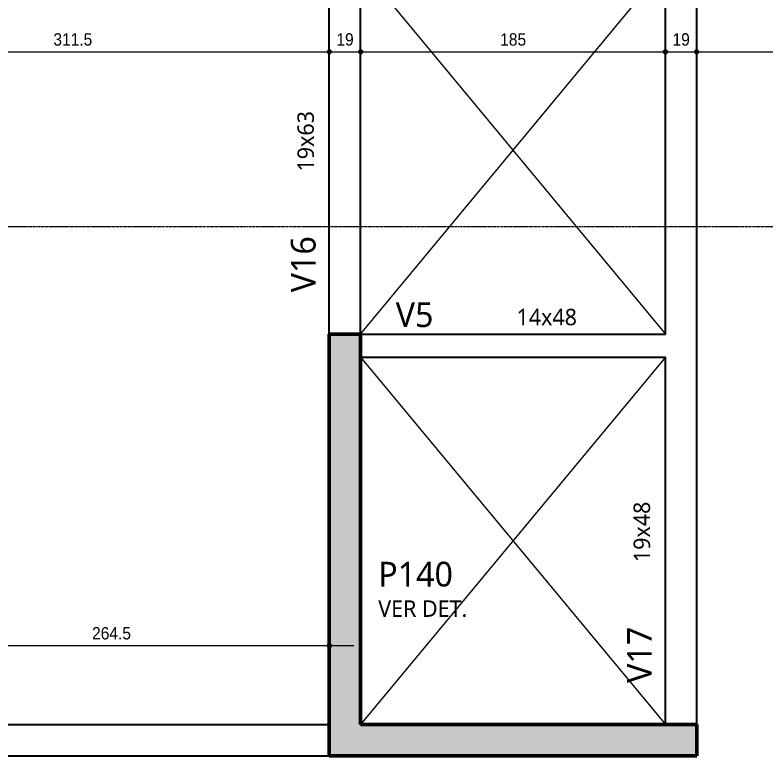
# Model space of a CAD drawing. Header units: centimetres. Extents: x -1981 to 73905, y -3196 to 88043.
# Drawn here: x -538 to -82.3, y -26.9 to 422.7 of the extents above; entities that cross this region are included whole.
import ezdxf

# ---------------------------------------------------------------- set-up
doc = ezdxf.new("R2010")
doc.units = ezdxf.units.CM
doc.linetypes.add('Centro de 6 mm', pattern=[1.32, 0.6, -0.24, 0.24, -0.24])
for name, color, linetype, lineweight in [('A-ANNO-DIMS', 7, 'Continuous', 9), ('A-ANNO-DIMS-50', 7, 'Continuous', 9), ('G-ANNO-SYMB', 7, 'Continuous', 9), ('S-BEAM', 7, 'Continuous', 25), ('S-BEAM-IDEN', 7, 'Continuous', 9), ('S-COLS', 7, 'Continuous', 25), ('S-COLS-IDEN', 7, 'Continuous', 9)]:
    doc.layers.add(name, color=color, linetype=linetype, lineweight=lineweight)
doc.layers.add('A-DETL', color=7, linetype='Continuous', lineweight=18, true_color=0x00a600)
doc.styles.add('Arial_1', font='arial.ttf', dxfattribs={"width": 0.9, "height": 7.5})
doc.styles.add('Gadugi', font='gadugi.ttf', dxfattribs={"height": 15})
doc.styles.add('Gadugi_1', font='gadugi.ttf', dxfattribs={"height": 10})
doc.styles.add('Gadugi_2', font='gadugi.ttf', dxfattribs={"height": 0.2})
doc.dimstyles.new('PED_1_5mm_ESQ', dxfattribs={"dimscale": 30.48, "dimtxt": 7.651945, "dimasz": 0.328084, "dimexe": 0.246063, "dimexo": 0.246063, "dimgap": 0.049213, "dimtad": 1, "dimdec": 1, "dimrnd": 0.5, "dimdsep": 46, "dimtxsty": 'Arial_1', "dimblk1": 'DOTSMALL', "dimblk2": 'DOTSMALL', "dimsah": 1, "dimcen": 0.09, "dimdle": 0.492126, "dimazin": 0, "dimtfac": 1, "dimtdec": 4, "dimtix": 1, "dimtmove": 0, "dimatfit": 3, "dimfxl": 1, "dimtvp": 1, "dimtolj": 1, "dimtzin": 0, "dimarcsym": 2})

# ---------------------------------------------------------------- blocks, each defined once
blk = doc.blocks.new('PED_TAG_PILAR_R04 - PILAR VER DET_-2523782-PL G 001 - FORMA DO PAVIMENTO TIPO 2')
at = {"layer": 'S-COLS-IDEN', "insert": (0.1149, -0.6328), "char_height": 0.2, "width": 1.370886, "attachment_point": 1, "style": 'Gadugi_2'}
blk.add_mtext('VER DET.', dxfattribs=at)
blk = doc.blocks.new('DIMBLOCK8-PL G 001 - FORMA DO PAVIMENTO TIPO 2')
at = {"layer": 'A-ANNO-DIMS-50'}
h = blk.add_hatch(color=256, dxfattribs=at)
edge = h.paths.add_edge_path(flags=0)
edge.add_arc((-658.86, 400.41), 1.25, 0, 360)
h = blk.add_hatch(color=256, dxfattribs=at)
edge = h.paths.add_edge_path(flags=0)
edge.add_arc((-347.36, 400.41), 1.25, 0, 360)
for p, q in [((-658.86, 394.68), (-658.86, 407.91)), ((-347.36, 394.68), (-347.36, 407.91)), ((-658.86, 400.41), (-347.36, 400.41)), ((-658.86, 400.41), (-658.86, 394.68)), ((-347.36, 400.41), (-347.36, 394.68))]:
    blk.add_line(p, q, dxfattribs=at)
for centre in [(-658.86, 400.41), (-347.36, 400.41)]:
    blk.add_circle(centre, 1.25, dxfattribs=at)
at = {"layer": 'A-ANNO-DIMS-50', "color": 0, "insert": (-514.77, 411.65), "char_height": 7.5, "width": 27.9708, "attachment_point": 1, "line_spacing_factor": 0.941778, "style": 'Arial_1'}
blk.add_mtext('311.5', dxfattribs=at)
blk = doc.blocks.new('_DotSmall')
at = {"color": 0, "linetype": 'ByBlock', "const_width": 0.5}
blk.add_lwpolyline([(-0.0625, 0, 1), (0.0625, 0, 1)], format="xyb", close=True, dxfattribs=at)
blk = doc.blocks.new('DIMBLOCK9-PL G 001 - FORMA DO PAVIMENTO TIPO 2')
at = {"layer": 'A-ANNO-DIMS-50'}
h = blk.add_hatch(color=256, dxfattribs=at)
edge = h.paths.add_edge_path(flags=0)
edge.add_arc((-347.36, 400.41), 1.25, 0, 360)
h = blk.add_hatch(color=256, dxfattribs=at)
edge = h.paths.add_edge_path(flags=0)
edge.add_arc((-328.36, 400.41), 1.25, 0, 360)
for p, q in [((-347.36, 394.68), (-347.36, 407.91)), ((-328.36, 394.68), (-328.36, 407.91)), ((-347.36, 400.41), (-328.36, 400.41)), ((-347.36, 400.41), (-347.36, 394.68)), ((-328.36, 400.41), (-328.36, 394.68))]:
    blk.add_line(p, q, dxfattribs=at)
for centre in [(-347.36, 400.41), (-328.36, 400.41)]:
    blk.add_circle(centre, 1.25, dxfattribs=at)
at = {"layer": 'A-ANNO-DIMS-50', "color": 0, "insert": (-343.04, 411.65), "char_height": 7.5, "width": 12.4315, "attachment_point": 1, "line_spacing_factor": 0.941778, "style": 'Arial_1'}
blk.add_mtext('19', dxfattribs=at)
blk = doc.blocks.new('DIMBLOCK10-PL G 001 - FORMA DO PAVIMENTO TIPO 2')
at = {"layer": 'A-ANNO-DIMS-50'}
h = blk.add_hatch(color=256, dxfattribs=at)
edge = h.paths.add_edge_path(flags=0)
edge.add_arc((-328.36, 400.41), 1.25, 0, 360)
h = blk.add_hatch(color=256, dxfattribs=at)
edge = h.paths.add_edge_path(flags=0)
edge.add_arc((-143.36, 400.41), 1.25, 0, 360)
for p, q in [((-328.36, 394.68), (-328.36, 407.91)), ((-143.36, 394.68), (-143.36, 407.91)), ((-328.36, 400.41), (-143.36, 400.41)), ((-328.36, 400.41), (-328.36, 394.68)), ((-143.36, 400.41), (-143.36, 394.68))]:
    blk.add_line(p, q, dxfattribs=at)
for centre in [(-328.36, 400.41), (-143.36, 400.41)]:
    blk.add_circle(centre, 1.25, dxfattribs=at)
at = {"layer": 'A-ANNO-DIMS-50', "color": 0, "insert": (-243.63, 411.65), "char_height": 7.5, "width": 18.6472, "attachment_point": 1, "line_spacing_factor": 0.941778, "style": 'Arial_1'}
blk.add_mtext('185', dxfattribs=at)
blk = doc.blocks.new('DIMBLOCK11-PL G 001 - FORMA DO PAVIMENTO TIPO 2')
at = {"layer": 'A-ANNO-DIMS-50'}
h = blk.add_hatch(color=256, dxfattribs=at)
edge = h.paths.add_edge_path(flags=0)
edge.add_arc((-143.36, 400.41), 1.25, 0, 360)
h = blk.add_hatch(color=256, dxfattribs=at)
edge = h.paths.add_edge_path(flags=0)
edge.add_arc((-124.36, 400.41), 1.25, 0, 360)
for p, q in [((-143.36, 394.68), (-143.36, 407.91)), ((-124.36, 394.68), (-124.36, 407.91)), ((-143.36, 400.41), (-124.36, 400.41)), ((-143.36, 400.41), (-143.36, 394.68)), ((-124.36, 400.41), (-124.36, 394.68))]:
    blk.add_line(p, q, dxfattribs=at)
for centre in [(-143.36, 400.41), (-124.36, 400.41)]:
    blk.add_circle(centre, 1.25, dxfattribs=at)
at = {"layer": 'A-ANNO-DIMS-50', "color": 0, "insert": (-139.04, 411.65), "char_height": 7.5, "width": 12.4315, "attachment_point": 1, "line_spacing_factor": 0.941778, "style": 'Arial_1'}
blk.add_mtext('19', dxfattribs=at)
blk = doc.blocks.new('DIMBLOCK12-PL G 001 - FORMA DO PAVIMENTO TIPO 2')
at = {"layer": 'A-ANNO-DIMS-50'}
h = blk.add_hatch(color=256, dxfattribs=at)
edge = h.paths.add_edge_path(flags=0)
edge.add_arc((-124.36, 400.41), 1.25, 0, 360)
h = blk.add_hatch(color=256, dxfattribs=at)
edge = h.paths.add_edge_path(flags=0)
edge.add_arc((93.14, 400.41), 1.25, 0, 360)
for p, q in [((-124.36, 394.68), (-124.36, 407.91)), ((93.14, 394.68), (93.14, 407.91)), ((-124.36, 400.41), (93.14, 400.41)), ((-124.36, 400.41), (-124.36, 394.68)), ((93.14, 400.41), (93.14, 394.68))]:
    blk.add_line(p, q, dxfattribs=at)
for centre in [(-124.36, 400.41), (93.14, 400.41)]:
    blk.add_circle(centre, 1.25, dxfattribs=at)
at = {"layer": 'A-ANNO-DIMS-50', "color": 0, "insert": (-27.27, 411.65), "char_height": 7.5, "width": 27.9708, "attachment_point": 1, "line_spacing_factor": 0.941778, "style": 'Arial_1'}
blk.add_mtext('217.5', dxfattribs=at)
blk = doc.blocks.new('DIMBLOCK93-PL G 001 - FORMA DO PAVIMENTO TIPO 2')
at = {"layer": 'A-ANNO-DIMS-50'}
h = blk.add_hatch(color=256, dxfattribs=at)
edge = h.paths.add_edge_path(flags=0)
edge.add_arc((-611.88, 40.09), 1.25, 0, 360)
h = blk.add_hatch(color=256, dxfattribs=at)
edge = h.paths.add_edge_path(flags=0)
edge.add_arc((-347.36, 40.09), 1.25, 0, 360)
for p, q in [((-611.88, 28.61), (-611.88, 47.59)), ((-347.36, 34.36), (-347.36, 47.59)), ((-611.88, 40.09), (-332.36, 40.09)), ((-611.88, 40.09), (-611.88, 28.61)), ((-347.36, 40.09), (-347.36, 34.36))]:
    blk.add_line(p, q, dxfattribs=at)
for centre in [(-611.88, 40.09), (-347.36, 40.09)]:
    blk.add_circle(centre, 1.25, dxfattribs=at)
at = {"layer": 'A-ANNO-DIMS-50', "color": 0, "insert": (-491.28, 51.33), "char_height": 7.5, "width": 27.9708, "attachment_point": 1, "line_spacing_factor": 0.941778, "style": 'Arial_1'}
blk.add_mtext('264.5', dxfattribs=at)

msp = doc.modelspace()

# ---------------------------------------------------------------- hatches: boundary and pattern name
at = {"layer": 'S-COLS', "true_color": 0x808080}
msp.add_hatch(color=8, dxfattribs=at).paths.add_polyline_path([(-124.36, -26.88), (-124.36, -7.88), (-328.36, -7.88), (-328.36, 229.12), (-347.36, 229.12), (-347.36, -26.88)], flags=0)

# ---------------------------------------------------------------- linework, layer by layer
at = {"layer": 'A-DETL', "color": 7}
for p, q in [((-328.36, 452.12), (-143.36, 229.12)), ((-328.36, 229.12), (-143.36, 452.12)), ((-328.36, 215.12), (-143.36, -7.88)), ((-143.36, 215.12), (-328.36, -7.88))]:
    msp.add_line(p, q, dxfattribs=at)
at = {"layer": 'G-ANNO-SYMB', "linetype": 'Centro de 6 mm'}
msp.add_line((-1845.31, 294.37), (1425.26, 294.37), dxfattribs=at)
at = {"layer": 'S-BEAM'}
for p, q in [((-124.36, -7.88), (-124.36, 688.12)), ((-347.36, 229.12), (-347.36, 452.12)), ((-328.36, 229.12), (-328.36, 452.12)), ((-143.36, 229.12), (-143.36, 452.12)), ((-328.36, 229.12), (-143.36, 229.12)), ((-328.36, 215.12), (-143.36, 215.12)), ((-143.36, -7.88), (-143.36, 215.12)), ((-853.36, -7.88), (-347.36, -7.88)), ((-853.36, -26.88), (-347.36, -26.88))]:
    msp.add_line(p, q, dxfattribs=at)
at = {"layer": 'S-COLS', "lineweight": 50}
for p, q in [((-347.36, -26.88), (-347.36, 229.12)), ((-347.36, 229.12), (-328.36, 229.12)), ((-328.36, 229.12), (-328.36, -7.88)), ((-328.36, -7.88), (-124.36, -7.88)), ((-124.36, -7.88), (-124.36, -26.88)), ((-124.36, -26.88), (-347.36, -26.88))]:
    msp.add_line(p, q, dxfattribs=at)

# ---------------------------------------------------------------- block references
at = {"layer": 'S-COLS-IDEN', "xscale": 49.99999999999998, "yscale": 49.99999999999998, "zscale": 49.99999999999998}
msp.add_blockref('PED_TAG_PILAR_R04 - PILAR VER DET_-2523782-PL G 001 - FORMA DO PAVIMENTO TIPO 2', (-323.38, 99.18), dxfattribs=at)

# ---------------------------------------------------------------- texts
at = {"layer": 'S-BEAM-IDEN', "attachment_point": 1, "rotation": 90}
for s, insert, char_height, width, style in [('19x63', (-366.7, 327.75), 10, 44.8945, 'Gadugi_1'), ('V16', (-370.64, 254.45), 15, 44.0928, 'Gadugi'), ('19x48', (-162.7, 90.75), 10, 44.8945, 'Gadugi_1'), ('V17', (-166.64, 17.45), 15, 44.0928, 'Gadugi')]:
    msp.add_mtext(s, dxfattribs=dict(at, insert=insert, char_height=char_height, width=width, style=style))
at = {"layer": 'S-BEAM-IDEN', "attachment_point": 1}
for s, insert, char_height, width, style in [('V5', (-307.03, 248.39), 15, 30.0633, 'Gadugi'), ('14x48', (-233.74, 244.46), 10, 44.8945, 'Gadugi_1')]:
    msp.add_mtext(s, dxfattribs=dict(at, insert=insert, char_height=char_height, width=width, style=style))
at = {"layer": 'S-COLS-IDEN', "insert": (-317.64, 90.95), "char_height": 15, "width": 56.519, "attachment_point": 1, "style": 'Gadugi'}
msp.add_mtext('P140', dxfattribs=at)

# ---------------------------------------------------------------- dimensions: what is measured, and where the dimension line sits
at = {"layer": 'A-ANNO-DIMS'}
for base, p1, p2, override, picture, middle in [((-347.36, 400.41), (-658.86, 402.18), (-347.36, 402.18), {"dimpost": '<>', "dimfxl": 311.49548}, 'DIMBLOCK8-PL G 001 - FORMA DO PAVIMENTO TIPO 2', (-503.11, 405.74)), ((-328.36, 400.41), (-347.36, 402.18), (-328.36, 402.18), {"dimpost": '<>', "dimfxl": 19}, 'DIMBLOCK9-PL G 001 - FORMA DO PAVIMENTO TIPO 2', (-337.86, 405.74)), ((-143.36, 400.41), (-328.36, 402.18), (-143.36, 402.18), {"dimpost": '<>', "dimfxl": 185}, 'DIMBLOCK10-PL G 001 - FORMA DO PAVIMENTO TIPO 2', (-235.86, 405.74)), ((-124.36, 400.41), (-143.36, 402.18), (-124.36, 402.18), {"dimpost": '<>', "dimfxl": 19}, 'DIMBLOCK11-PL G 001 - FORMA DO PAVIMENTO TIPO 2', (-133.86, 405.74)), ((93.14, 400.41), (-124.36, 402.18), (93.14, 402.18), {"dimpost": '<>', "dimfxl": 217.5}, 'DIMBLOCK12-PL G 001 - FORMA DO PAVIMENTO TIPO 2', (-15.61, 405.74)), ((-347.36, 40.09), (-611.88, 21.11), (-347.36, 41.86), {"dimpost": '<>', "dimfxl": 265.324264}, 'DIMBLOCK93-PL G 001 - FORMA DO PAVIMENTO TIPO 2', (-479.62, 45.42))]:
    dim = msp.add_linear_dim(base=base, p1=p1, p2=p2, dimstyle='PED_1_5mm_ESQ', override=override, dxfattribs=at)
    dim.commit()
    dim.dimension.update_dxf_attribs({"geometry": picture, "text_midpoint": middle})

doc.saveas('drawing.dxf')
